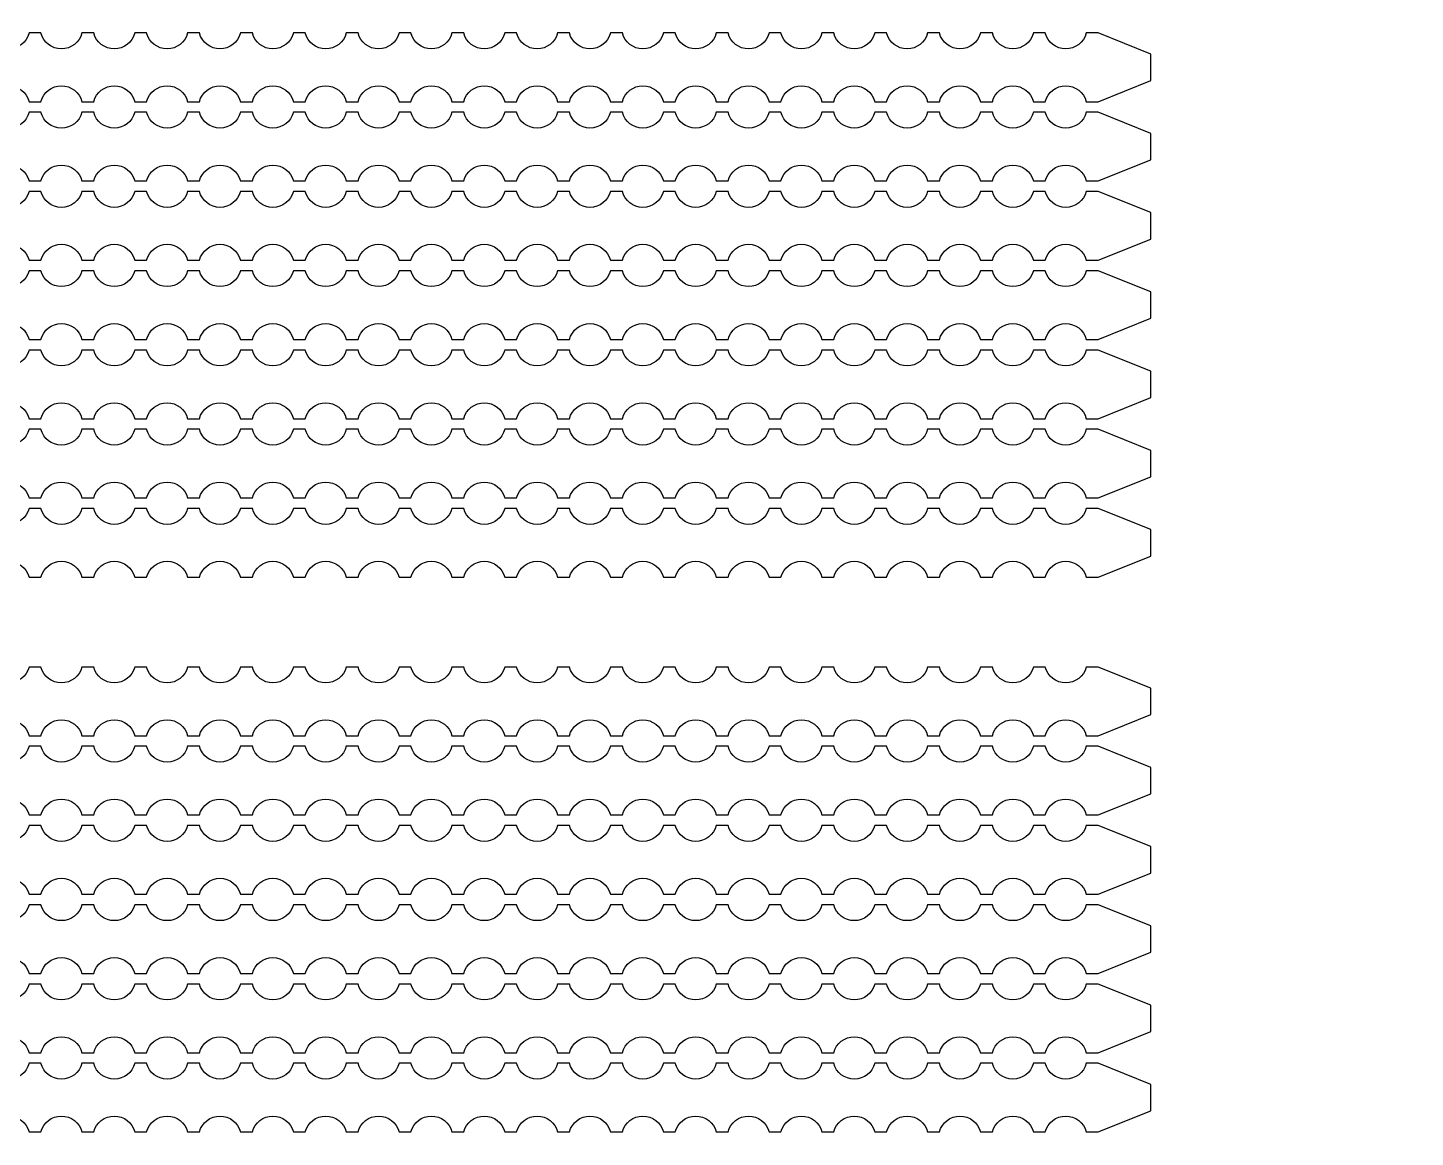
# Model space of a CAD drawing. Extents: x 4056 to 105656, y 4120 to 105720.
# Drawn here: x 69445 to 70758, y 49934 to 50984 of the extents above; entities that cross this region are included whole.
import ezdxf

# ---------------------------------------------------------------- set-up
doc = ezdxf.new("R2010")
doc.units = 13
doc.header["$MEASUREMENT"] = 0
doc.layers.add('Main Layer', color=7, linetype='Continuous', lineweight=0)

msp = doc.modelspace()

# ---------------------------------------------------------------- linework, layer by layer
for points in [[(69407.7, 50913.9, -0.774597), (69446.5, 50913.9), (69457.7, 50913.9, -0.774597), (69496.5, 50913.9), (69507.7, 50913.9, -0.774597), (69546.5, 50913.9), (69557.7, 50913.9, -0.774597), (69596.5, 50913.9), (69607.7, 50913.9, -0.774597), (69646.5, 50913.9), (69657.7, 50913.9, -0.774597), (69696.5, 50913.9), (69707.7, 50913.9, -0.774597), (69746.5, 50913.9), (69757.7, 50913.9, -0.774597), (69796.5, 50913.9), (69807.7, 50913.9, -0.774597), (69846.5, 50913.9), (69857.7, 50913.9, -0.774597), (69896.5, 50913.9), (69907.7, 50913.9, -0.774597), (69946.5, 50913.9), (69957.7, 50913.9, -0.774597), (69996.5, 50913.9), (70007.7, 50913.9, -0.774597), (70046.5, 50913.9), (70057.7, 50913.9, -0.774597), (70096.5, 50913.9), (70107.7, 50913.9, -0.774597), (70146.5, 50913.9), (70157.7, 50913.9, -0.774597), (70196.5, 50913.9), (70207.7, 50913.9, -0.774597), (70246.5, 50913.9), (70257.7, 50913.9, -0.774597), (70296.5, 50913.9), (70307.7, 50913.9, -0.774597), (70346.5, 50913.9), (70357.7, 50913.9, -0.774597), (70396.5, 50913.9), (70407.7, 50913.9, -0.774597), (70446.5, 50913.9), (70457.7, 50913.9), (70507.7, 50933.9), (70507.7, 50958.9), (70457.7, 50978.9), (70446.5, 50978.9, -0.774597), (70407.7, 50978.9), (70396.5, 50978.9, -0.774597), (70357.7, 50978.9), (70346.5, 50978.9, -0.774597), (70307.7, 50978.9), (70296.5, 50978.9, -0.774597), (70257.7, 50978.9), (70246.5, 50978.9, -0.774597), (70207.7, 50978.9), (70196.5, 50978.9, -0.774597), (70157.7, 50978.9), (70146.5, 50978.9, -0.774597), (70107.7, 50978.9), (70096.5, 50978.9, -0.774597), (70057.7, 50978.9), (70046.5, 50978.9, -0.774597), (70007.7, 50978.9), (69996.5, 50978.9, -0.774597), (69957.7, 50978.9), (69946.5, 50978.9, -0.774597), (69907.7, 50978.9), (69896.5, 50978.9, -0.774597), (69857.7, 50978.9), (69846.5, 50978.9, -0.774597), (69807.7, 50978.9), (69796.5, 50978.9, -0.774597), (69757.7, 50978.9), (69746.5, 50978.9, -0.774597), (69707.7, 50978.9), (69696.5, 50978.9, -0.774597), (69657.7, 50978.9), (69646.5, 50978.9, -0.774597), (69607.7, 50978.9), (69596.5, 50978.9, -0.774597), (69557.7, 50978.9), (69546.5, 50978.9, -0.774597), (69507.7, 50978.9), (69496.5, 50978.9, -0.774597), (69457.7, 50978.9), (69446.5, 50978.9, -0.774597), (69407.7, 50978.9)], [(69407.7, 50838.9, -0.774597), (69446.5, 50838.9), (69457.7, 50838.9, -0.774597), (69496.5, 50838.9), (69507.7, 50838.9, -0.774597), (69546.5, 50838.9), (69557.7, 50838.9, -0.774597), (69596.5, 50838.9), (69607.7, 50838.9, -0.774597), (69646.5, 50838.9), (69657.7, 50838.9, -0.774597), (69696.5, 50838.9), (69707.7, 50838.9, -0.774597), (69746.5, 50838.9), (69757.7, 50838.9, -0.774597), (69796.5, 50838.9), (69807.7, 50838.9, -0.774597), (69846.5, 50838.9), (69857.7, 50838.9, -0.774597), (69896.5, 50838.9), (69907.7, 50838.9, -0.774597), (69946.5, 50838.9), (69957.7, 50838.9, -0.774597), (69996.5, 50838.9), (70007.7, 50838.9, -0.774597), (70046.5, 50838.9), (70057.7, 50838.9, -0.774597), (70096.5, 50838.9), (70107.7, 50838.9, -0.774597), (70146.5, 50838.9), (70157.7, 50838.9, -0.774597), (70196.5, 50838.9), (70207.7, 50838.9, -0.774597), (70246.5, 50838.9), (70257.7, 50838.9, -0.774597), (70296.5, 50838.9), (70307.7, 50838.9, -0.774597), (70346.5, 50838.9), (70357.7, 50838.9, -0.774597), (70396.5, 50838.9), (70407.7, 50838.9, -0.774597), (70446.5, 50838.9), (70457.7, 50838.9), (70507.7, 50858.9), (70507.7, 50883.9), (70457.7, 50903.9), (70446.5, 50903.9, -0.774597), (70407.7, 50903.9), (70396.5, 50903.9, -0.774597), (70357.7, 50903.9), (70346.5, 50903.9, -0.774597), (70307.7, 50903.9), (70296.5, 50903.9, -0.774597), (70257.7, 50903.9), (70246.5, 50903.9, -0.774597), (70207.7, 50903.9), (70196.5, 50903.9, -0.774597), (70157.7, 50903.9), (70146.5, 50903.9, -0.774597), (70107.7, 50903.9), (70096.5, 50903.9, -0.774597), (70057.7, 50903.9), (70046.5, 50903.9, -0.774597), (70007.7, 50903.9), (69996.5, 50903.9, -0.774597), (69957.7, 50903.9), (69946.5, 50903.9, -0.774597), (69907.7, 50903.9), (69896.5, 50903.9, -0.774597), (69857.7, 50903.9), (69846.5, 50903.9, -0.774597), (69807.7, 50903.9), (69796.5, 50903.9, -0.774597), (69757.7, 50903.9), (69746.5, 50903.9, -0.774597), (69707.7, 50903.9), (69696.5, 50903.9, -0.774597), (69657.7, 50903.9), (69646.5, 50903.9, -0.774597), (69607.7, 50903.9), (69596.5, 50903.9, -0.774597), (69557.7, 50903.9), (69546.5, 50903.9, -0.774597), (69507.7, 50903.9), (69496.5, 50903.9, -0.774597), (69457.7, 50903.9), (69446.5, 50903.9, -0.774597), (69407.7, 50903.9)], [(69407.7, 50763.9, -0.774597), (69446.5, 50763.9), (69457.7, 50763.9, -0.774597), (69496.5, 50763.9), (69507.7, 50763.9, -0.774597), (69546.5, 50763.9), (69557.7, 50763.9, -0.774597), (69596.5, 50763.9), (69607.7, 50763.9, -0.774597), (69646.5, 50763.9), (69657.7, 50763.9, -0.774597), (69696.5, 50763.9), (69707.7, 50763.9, -0.774597), (69746.5, 50763.9), (69757.7, 50763.9, -0.774597), (69796.5, 50763.9), (69807.7, 50763.9, -0.774597), (69846.5, 50763.9), (69857.7, 50763.9, -0.774597), (69896.5, 50763.9), (69907.7, 50763.9, -0.774597), (69946.5, 50763.9), (69957.7, 50763.9, -0.774597), (69996.5, 50763.9), (70007.7, 50763.9, -0.774597), (70046.5, 50763.9), (70057.7, 50763.9, -0.774597), (70096.5, 50763.9), (70107.7, 50763.9, -0.774597), (70146.5, 50763.9), (70157.7, 50763.9, -0.774597), (70196.5, 50763.9), (70207.7, 50763.9, -0.774597), (70246.5, 50763.9), (70257.7, 50763.9, -0.774597), (70296.5, 50763.9), (70307.7, 50763.9, -0.774597), (70346.5, 50763.9), (70357.7, 50763.9, -0.774597), (70396.5, 50763.9), (70407.7, 50763.9, -0.774597), (70446.5, 50763.9), (70457.7, 50763.9), (70507.7, 50783.9), (70507.7, 50808.9), (70457.7, 50828.9), (70446.5, 50828.9, -0.774597), (70407.7, 50828.9), (70396.5, 50828.9, -0.774597), (70357.7, 50828.9), (70346.5, 50828.9, -0.774597), (70307.7, 50828.9), (70296.5, 50828.9, -0.774597), (70257.7, 50828.9), (70246.5, 50828.9, -0.774597), (70207.7, 50828.9), (70196.5, 50828.9, -0.774597), (70157.7, 50828.9), (70146.5, 50828.9, -0.774597), (70107.7, 50828.9), (70096.5, 50828.9, -0.774597), (70057.7, 50828.9), (70046.5, 50828.9, -0.774597), (70007.7, 50828.9), (69996.5, 50828.9, -0.774597), (69957.7, 50828.9), (69946.5, 50828.9, -0.774597), (69907.7, 50828.9), (69896.5, 50828.9, -0.774597), (69857.7, 50828.9), (69846.5, 50828.9, -0.774597), (69807.7, 50828.9), (69796.5, 50828.9, -0.774597), (69757.7, 50828.9), (69746.5, 50828.9, -0.774597), (69707.7, 50828.9), (69696.5, 50828.9, -0.774597), (69657.7, 50828.9), (69646.5, 50828.9, -0.774597), (69607.7, 50828.9), (69596.5, 50828.9, -0.774597), (69557.7, 50828.9), (69546.5, 50828.9, -0.774597), (69507.7, 50828.9), (69496.5, 50828.9, -0.774597), (69457.7, 50828.9), (69446.5, 50828.9, -0.774597), (69407.7, 50828.9)], [(69407.7, 50688.9, -0.774597), (69446.5, 50688.9), (69457.7, 50688.9, -0.774597), (69496.5, 50688.9), (69507.7, 50688.9, -0.774597), (69546.5, 50688.9), (69557.7, 50688.9, -0.774597), (69596.5, 50688.9), (69607.7, 50688.9, -0.774597), (69646.5, 50688.9), (69657.7, 50688.9, -0.774597), (69696.5, 50688.9), (69707.7, 50688.9, -0.774597), (69746.5, 50688.9), (69757.7, 50688.9, -0.774597), (69796.5, 50688.9), (69807.7, 50688.9, -0.774597), (69846.5, 50688.9), (69857.7, 50688.9, -0.774597), (69896.5, 50688.9), (69907.7, 50688.9, -0.774597), (69946.5, 50688.9), (69957.7, 50688.9, -0.774597), (69996.5, 50688.9), (70007.7, 50688.9, -0.774597), (70046.5, 50688.9), (70057.7, 50688.9, -0.774597), (70096.5, 50688.9), (70107.7, 50688.9, -0.774597), (70146.5, 50688.9), (70157.7, 50688.9, -0.774597), (70196.5, 50688.9), (70207.7, 50688.9, -0.774597), (70246.5, 50688.9), (70257.7, 50688.9, -0.774597), (70296.5, 50688.9), (70307.7, 50688.9, -0.774597), (70346.5, 50688.9), (70357.7, 50688.9, -0.774597), (70396.5, 50688.9), (70407.7, 50688.9, -0.774597), (70446.5, 50688.9), (70457.7, 50688.9), (70507.7, 50708.9), (70507.7, 50733.9), (70457.7, 50753.9), (70446.5, 50753.9, -0.774597), (70407.7, 50753.9), (70396.5, 50753.9, -0.774597), (70357.7, 50753.9), (70346.5, 50753.9, -0.774597), (70307.7, 50753.9), (70296.5, 50753.9, -0.774597), (70257.7, 50753.9), (70246.5, 50753.9, -0.774597), (70207.7, 50753.9), (70196.5, 50753.9, -0.774597), (70157.7, 50753.9), (70146.5, 50753.9, -0.774597), (70107.7, 50753.9), (70096.5, 50753.9, -0.774597), (70057.7, 50753.9), (70046.5, 50753.9, -0.774597), (70007.7, 50753.9), (69996.5, 50753.9, -0.774597), (69957.7, 50753.9), (69946.5, 50753.9, -0.774597), (69907.7, 50753.9), (69896.5, 50753.9, -0.774597), (69857.7, 50753.9), (69846.5, 50753.9, -0.774597), (69807.7, 50753.9), (69796.5, 50753.9, -0.774597), (69757.7, 50753.9), (69746.5, 50753.9, -0.774597), (69707.7, 50753.9), (69696.5, 50753.9, -0.774597), (69657.7, 50753.9), (69646.5, 50753.9, -0.774597), (69607.7, 50753.9), (69596.5, 50753.9, -0.774597), (69557.7, 50753.9), (69546.5, 50753.9, -0.774597), (69507.7, 50753.9), (69496.5, 50753.9, -0.774597), (69457.7, 50753.9), (69446.5, 50753.9, -0.774597), (69407.7, 50753.9)], [(69407.7, 50613.9, -0.774597), (69446.5, 50613.9), (69457.7, 50613.9, -0.774597), (69496.5, 50613.9), (69507.7, 50613.9, -0.774597), (69546.5, 50613.9), (69557.7, 50613.9, -0.774597), (69596.5, 50613.9), (69607.7, 50613.9, -0.774597), (69646.5, 50613.9), (69657.7, 50613.9, -0.774597), (69696.5, 50613.9), (69707.7, 50613.9, -0.774597), (69746.5, 50613.9), (69757.7, 50613.9, -0.774597), (69796.5, 50613.9), (69807.7, 50613.9, -0.774597), (69846.5, 50613.9), (69857.7, 50613.9, -0.774597), (69896.5, 50613.9), (69907.7, 50613.9, -0.774597), (69946.5, 50613.9), (69957.7, 50613.9, -0.774597), (69996.5, 50613.9), (70007.7, 50613.9, -0.774597), (70046.5, 50613.9), (70057.7, 50613.9, -0.774597), (70096.5, 50613.9), (70107.7, 50613.9, -0.774597), (70146.5, 50613.9), (70157.7, 50613.9, -0.774597), (70196.5, 50613.9), (70207.7, 50613.9, -0.774597), (70246.5, 50613.9), (70257.7, 50613.9, -0.774597), (70296.5, 50613.9), (70307.7, 50613.9, -0.774597), (70346.5, 50613.9), (70357.7, 50613.9, -0.774597), (70396.5, 50613.9), (70407.7, 50613.9, -0.774597), (70446.5, 50613.9), (70457.7, 50613.9), (70507.7, 50633.9), (70507.7, 50658.9), (70457.7, 50678.9), (70446.5, 50678.9, -0.774597), (70407.7, 50678.9), (70396.5, 50678.9, -0.774597), (70357.7, 50678.9), (70346.5, 50678.9, -0.774597), (70307.7, 50678.9), (70296.5, 50678.9, -0.774597), (70257.7, 50678.9), (70246.5, 50678.9, -0.774597), (70207.7, 50678.9), (70196.5, 50678.9, -0.774597), (70157.7, 50678.9), (70146.5, 50678.9, -0.774597), (70107.7, 50678.9), (70096.5, 50678.9, -0.774597), (70057.7, 50678.9), (70046.5, 50678.9, -0.774597), (70007.7, 50678.9), (69996.5, 50678.9, -0.774597), (69957.7, 50678.9), (69946.5, 50678.9, -0.774597), (69907.7, 50678.9), (69896.5, 50678.9, -0.774597), (69857.7, 50678.9), (69846.5, 50678.9, -0.774597), (69807.7, 50678.9), (69796.5, 50678.9, -0.774597), (69757.7, 50678.9), (69746.5, 50678.9, -0.774597), (69707.7, 50678.9), (69696.5, 50678.9, -0.774597), (69657.7, 50678.9), (69646.5, 50678.9, -0.774597), (69607.7, 50678.9), (69596.5, 50678.9, -0.774597), (69557.7, 50678.9), (69546.5, 50678.9, -0.774597), (69507.7, 50678.9), (69496.5, 50678.9, -0.774597), (69457.7, 50678.9), (69446.5, 50678.9, -0.774597), (69407.7, 50678.9)], [(69407.7, 50538.9, -0.774597), (69446.5, 50538.9), (69457.7, 50538.9, -0.774597), (69496.5, 50538.9), (69507.7, 50538.9, -0.774597), (69546.5, 50538.9), (69557.7, 50538.9, -0.774597), (69596.5, 50538.9), (69607.7, 50538.9, -0.774597), (69646.5, 50538.9), (69657.7, 50538.9, -0.774597), (69696.5, 50538.9), (69707.7, 50538.9, -0.774597), (69746.5, 50538.9), (69757.7, 50538.9, -0.774597), (69796.5, 50538.9), (69807.7, 50538.9, -0.774597), (69846.5, 50538.9), (69857.7, 50538.9, -0.774597), (69896.5, 50538.9), (69907.7, 50538.9, -0.774597), (69946.5, 50538.9), (69957.7, 50538.9, -0.774597), (69996.5, 50538.9), (70007.7, 50538.9, -0.774597), (70046.5, 50538.9), (70057.7, 50538.9, -0.774597), (70096.5, 50538.9), (70107.7, 50538.9, -0.774597), (70146.5, 50538.9), (70157.7, 50538.9, -0.774597), (70196.5, 50538.9), (70207.7, 50538.9, -0.774597), (70246.5, 50538.9), (70257.7, 50538.9, -0.774597), (70296.5, 50538.9), (70307.7, 50538.9, -0.774597), (70346.5, 50538.9), (70357.7, 50538.9, -0.774597), (70396.5, 50538.9), (70407.7, 50538.9, -0.774597), (70446.5, 50538.9), (70457.7, 50538.9), (70507.7, 50558.9), (70507.7, 50583.9), (70457.7, 50603.9), (70446.5, 50603.9, -0.774597), (70407.7, 50603.9), (70396.5, 50603.9, -0.774597), (70357.7, 50603.9), (70346.5, 50603.9, -0.774597), (70307.7, 50603.9), (70296.5, 50603.9, -0.774597), (70257.7, 50603.9), (70246.5, 50603.9, -0.774597), (70207.7, 50603.9), (70196.5, 50603.9, -0.774597), (70157.7, 50603.9), (70146.5, 50603.9, -0.774597), (70107.7, 50603.9), (70096.5, 50603.9, -0.774597), (70057.7, 50603.9), (70046.5, 50603.9, -0.774597), (70007.7, 50603.9), (69996.5, 50603.9, -0.774597), (69957.7, 50603.9), (69946.5, 50603.9, -0.774597), (69907.7, 50603.9), (69896.5, 50603.9, -0.774597), (69857.7, 50603.9), (69846.5, 50603.9, -0.774597), (69807.7, 50603.9), (69796.5, 50603.9, -0.774597), (69757.7, 50603.9), (69746.5, 50603.9, -0.774597), (69707.7, 50603.9), (69696.5, 50603.9, -0.774597), (69657.7, 50603.9), (69646.5, 50603.9, -0.774597), (69607.7, 50603.9), (69596.5, 50603.9, -0.774597), (69557.7, 50603.9), (69546.5, 50603.9, -0.774597), (69507.7, 50603.9), (69496.5, 50603.9, -0.774597), (69457.7, 50603.9), (69446.5, 50603.9, -0.774597), (69407.7, 50603.9)], [(69407.7, 50463.9, -0.774597), (69446.5, 50463.9), (69457.7, 50463.9, -0.774597), (69496.5, 50463.9), (69507.7, 50463.9, -0.774597), (69546.5, 50463.9), (69557.7, 50463.9, -0.774597), (69596.5, 50463.9), (69607.7, 50463.9, -0.774597), (69646.5, 50463.9), (69657.7, 50463.9, -0.774597), (69696.5, 50463.9), (69707.7, 50463.9, -0.774597), (69746.5, 50463.9), (69757.7, 50463.9, -0.774597), (69796.5, 50463.9), (69807.7, 50463.9, -0.774597), (69846.5, 50463.9), (69857.7, 50463.9, -0.774597), (69896.5, 50463.9), (69907.7, 50463.9, -0.774597), (69946.5, 50463.9), (69957.7, 50463.9, -0.774597), (69996.5, 50463.9), (70007.7, 50463.9, -0.774597), (70046.5, 50463.9), (70057.7, 50463.9, -0.774597), (70096.5, 50463.9), (70107.7, 50463.9, -0.774597), (70146.5, 50463.9), (70157.7, 50463.9, -0.774597), (70196.5, 50463.9), (70207.7, 50463.9, -0.774597), (70246.5, 50463.9), (70257.7, 50463.9, -0.774597), (70296.5, 50463.9), (70307.7, 50463.9, -0.774597), (70346.5, 50463.9), (70357.7, 50463.9, -0.774597), (70396.5, 50463.9), (70407.7, 50463.9, -0.774597), (70446.5, 50463.9), (70457.7, 50463.9), (70507.7, 50483.9), (70507.7, 50508.9), (70457.7, 50528.9), (70446.5, 50528.9, -0.774597), (70407.7, 50528.9), (70396.5, 50528.9, -0.774597), (70357.7, 50528.9), (70346.5, 50528.9, -0.774597), (70307.7, 50528.9), (70296.5, 50528.9, -0.774597), (70257.7, 50528.9), (70246.5, 50528.9, -0.774597), (70207.7, 50528.9), (70196.5, 50528.9, -0.774597), (70157.7, 50528.9), (70146.5, 50528.9, -0.774597), (70107.7, 50528.9), (70096.5, 50528.9, -0.774597), (70057.7, 50528.9), (70046.5, 50528.9, -0.774597), (70007.7, 50528.9), (69996.5, 50528.9, -0.774597), (69957.7, 50528.9), (69946.5, 50528.9, -0.774597), (69907.7, 50528.9), (69896.5, 50528.9, -0.774597), (69857.7, 50528.9), (69846.5, 50528.9, -0.774597), (69807.7, 50528.9), (69796.5, 50528.9, -0.774597), (69757.7, 50528.9), (69746.5, 50528.9, -0.774597), (69707.7, 50528.9), (69696.5, 50528.9, -0.774597), (69657.7, 50528.9), (69646.5, 50528.9, -0.774597), (69607.7, 50528.9), (69596.5, 50528.9, -0.774597), (69557.7, 50528.9), (69546.5, 50528.9, -0.774597), (69507.7, 50528.9), (69496.5, 50528.9, -0.774597), (69457.7, 50528.9), (69446.5, 50528.9, -0.774597), (69407.7, 50528.9)], [(69407.7, 50313.9, -0.774597), (69446.5, 50313.9), (69457.7, 50313.9, -0.774597), (69496.5, 50313.9), (69507.7, 50313.9, -0.774597), (69546.5, 50313.9), (69557.7, 50313.9, -0.774597), (69596.5, 50313.9), (69607.7, 50313.9, -0.774597), (69646.5, 50313.9), (69657.7, 50313.9, -0.774597), (69696.5, 50313.9), (69707.7, 50313.9, -0.774597), (69746.5, 50313.9), (69757.7, 50313.9, -0.774597), (69796.5, 50313.9), (69807.7, 50313.9, -0.774597), (69846.5, 50313.9), (69857.7, 50313.9, -0.774597), (69896.5, 50313.9), (69907.7, 50313.9, -0.774597), (69946.5, 50313.9), (69957.7, 50313.9, -0.774597), (69996.5, 50313.9), (70007.7, 50313.9, -0.774597), (70046.5, 50313.9), (70057.7, 50313.9, -0.774597), (70096.5, 50313.9), (70107.7, 50313.9, -0.774597), (70146.5, 50313.9), (70157.7, 50313.9, -0.774597), (70196.5, 50313.9), (70207.7, 50313.9, -0.774597), (70246.5, 50313.9), (70257.7, 50313.9, -0.774597), (70296.5, 50313.9), (70307.7, 50313.9, -0.774597), (70346.5, 50313.9), (70357.7, 50313.9, -0.774597), (70396.5, 50313.9), (70407.7, 50313.9, -0.774597), (70446.5, 50313.9), (70457.7, 50313.9), (70507.7, 50333.9), (70507.7, 50358.9), (70457.7, 50378.9), (70446.5, 50378.9, -0.774597), (70407.7, 50378.9), (70396.5, 50378.9, -0.774597), (70357.7, 50378.9), (70346.5, 50378.9, -0.774597), (70307.7, 50378.9), (70296.5, 50378.9, -0.774597), (70257.7, 50378.9), (70246.5, 50378.9, -0.774597), (70207.7, 50378.9), (70196.5, 50378.9, -0.774597), (70157.7, 50378.9), (70146.5, 50378.9, -0.774597), (70107.7, 50378.9), (70096.5, 50378.9, -0.774597), (70057.7, 50378.9), (70046.5, 50378.9, -0.774597), (70007.7, 50378.9), (69996.5, 50378.9, -0.774597), (69957.7, 50378.9), (69946.5, 50378.9, -0.774597), (69907.7, 50378.9), (69896.5, 50378.9, -0.774597), (69857.7, 50378.9), (69846.5, 50378.9, -0.774597), (69807.7, 50378.9), (69796.5, 50378.9, -0.774597), (69757.7, 50378.9), (69746.5, 50378.9, -0.774597), (69707.7, 50378.9), (69696.5, 50378.9, -0.774597), (69657.7, 50378.9), (69646.5, 50378.9, -0.774597), (69607.7, 50378.9), (69596.5, 50378.9, -0.774597), (69557.7, 50378.9), (69546.5, 50378.9, -0.774597), (69507.7, 50378.9), (69496.5, 50378.9, -0.774597), (69457.7, 50378.9), (69446.5, 50378.9, -0.774597), (69407.7, 50378.9)], [(69407.7, 50238.9, -0.774597), (69446.5, 50238.9), (69457.7, 50238.9, -0.774597), (69496.5, 50238.9), (69507.7, 50238.9, -0.774597), (69546.5, 50238.9), (69557.7, 50238.9, -0.774597), (69596.5, 50238.9), (69607.7, 50238.9, -0.774597), (69646.5, 50238.9), (69657.7, 50238.9, -0.774597), (69696.5, 50238.9), (69707.7, 50238.9, -0.774597), (69746.5, 50238.9), (69757.7, 50238.9, -0.774597), (69796.5, 50238.9), (69807.7, 50238.9, -0.774597), (69846.5, 50238.9), (69857.7, 50238.9, -0.774597), (69896.5, 50238.9), (69907.7, 50238.9, -0.774597), (69946.5, 50238.9), (69957.7, 50238.9, -0.774597), (69996.5, 50238.9), (70007.7, 50238.9, -0.774597), (70046.5, 50238.9), (70057.7, 50238.9, -0.774597), (70096.5, 50238.9), (70107.7, 50238.9, -0.774597), (70146.5, 50238.9), (70157.7, 50238.9, -0.774597), (70196.5, 50238.9), (70207.7, 50238.9, -0.774597), (70246.5, 50238.9), (70257.7, 50238.9, -0.774597), (70296.5, 50238.9), (70307.7, 50238.9, -0.774597), (70346.5, 50238.9), (70357.7, 50238.9, -0.774597), (70396.5, 50238.9), (70407.7, 50238.9, -0.774597), (70446.5, 50238.9), (70457.7, 50238.9), (70507.7, 50258.9), (70507.7, 50283.9), (70457.7, 50303.9), (70446.5, 50303.9, -0.774597), (70407.7, 50303.9), (70396.5, 50303.9, -0.774597), (70357.7, 50303.9), (70346.5, 50303.9, -0.774597), (70307.7, 50303.9), (70296.5, 50303.9, -0.774597), (70257.7, 50303.9), (70246.5, 50303.9, -0.774597), (70207.7, 50303.9), (70196.5, 50303.9, -0.774597), (70157.7, 50303.9), (70146.5, 50303.9, -0.774597), (70107.7, 50303.9), (70096.5, 50303.9, -0.774597), (70057.7, 50303.9), (70046.5, 50303.9, -0.774597), (70007.7, 50303.9), (69996.5, 50303.9, -0.774597), (69957.7, 50303.9), (69946.5, 50303.9, -0.774597), (69907.7, 50303.9), (69896.5, 50303.9, -0.774597), (69857.7, 50303.9), (69846.5, 50303.9, -0.774597), (69807.7, 50303.9), (69796.5, 50303.9, -0.774597), (69757.7, 50303.9), (69746.5, 50303.9, -0.774597), (69707.7, 50303.9), (69696.5, 50303.9, -0.774597), (69657.7, 50303.9), (69646.5, 50303.9, -0.774597), (69607.7, 50303.9), (69596.5, 50303.9, -0.774597), (69557.7, 50303.9), (69546.5, 50303.9, -0.774597), (69507.7, 50303.9), (69496.5, 50303.9, -0.774597), (69457.7, 50303.9), (69446.5, 50303.9, -0.774597), (69407.7, 50303.9)], [(69407.7, 50163.9, -0.774597), (69446.5, 50163.9), (69457.7, 50163.9, -0.774597), (69496.5, 50163.9), (69507.7, 50163.9, -0.774597), (69546.5, 50163.9), (69557.7, 50163.9, -0.774597), (69596.5, 50163.9), (69607.7, 50163.9, -0.774597), (69646.5, 50163.9), (69657.7, 50163.9, -0.774597), (69696.5, 50163.9), (69707.7, 50163.9, -0.774597), (69746.5, 50163.9), (69757.7, 50163.9, -0.774597), (69796.5, 50163.9), (69807.7, 50163.9, -0.774597), (69846.5, 50163.9), (69857.7, 50163.9, -0.774597), (69896.5, 50163.9), (69907.7, 50163.9, -0.774597), (69946.5, 50163.9), (69957.7, 50163.9, -0.774597), (69996.5, 50163.9), (70007.7, 50163.9, -0.774597), (70046.5, 50163.9), (70057.7, 50163.9, -0.774597), (70096.5, 50163.9), (70107.7, 50163.9, -0.774597), (70146.5, 50163.9), (70157.7, 50163.9, -0.774597), (70196.5, 50163.9), (70207.7, 50163.9, -0.774597), (70246.5, 50163.9), (70257.7, 50163.9, -0.774597), (70296.5, 50163.9), (70307.7, 50163.9, -0.774597), (70346.5, 50163.9), (70357.7, 50163.9, -0.774597), (70396.5, 50163.9), (70407.7, 50163.9, -0.774597), (70446.5, 50163.9), (70457.7, 50163.9), (70507.7, 50183.9), (70507.7, 50208.9), (70457.7, 50228.9), (70446.5, 50228.9, -0.774597), (70407.7, 50228.9), (70396.5, 50228.9, -0.774597), (70357.7, 50228.9), (70346.5, 50228.9, -0.774597), (70307.7, 50228.9), (70296.5, 50228.9, -0.774597), (70257.7, 50228.9), (70246.5, 50228.9, -0.774597), (70207.7, 50228.9), (70196.5, 50228.9, -0.774597), (70157.7, 50228.9), (70146.5, 50228.9, -0.774597), (70107.7, 50228.9), (70096.5, 50228.9, -0.774597), (70057.7, 50228.9), (70046.5, 50228.9, -0.774597), (70007.7, 50228.9), (69996.5, 50228.9, -0.774597), (69957.7, 50228.9), (69946.5, 50228.9, -0.774597), (69907.7, 50228.9), (69896.5, 50228.9, -0.774597), (69857.7, 50228.9), (69846.5, 50228.9, -0.774597), (69807.7, 50228.9), (69796.5, 50228.9, -0.774597), (69757.7, 50228.9), (69746.5, 50228.9, -0.774597), (69707.7, 50228.9), (69696.5, 50228.9, -0.774597), (69657.7, 50228.9), (69646.5, 50228.9, -0.774597), (69607.7, 50228.9), (69596.5, 50228.9, -0.774597), (69557.7, 50228.9), (69546.5, 50228.9, -0.774597), (69507.7, 50228.9), (69496.5, 50228.9, -0.774597), (69457.7, 50228.9), (69446.5, 50228.9, -0.774597), (69407.7, 50228.9)], [(69407.7, 50088.9, -0.774597), (69446.5, 50088.9), (69457.7, 50088.9, -0.774597), (69496.5, 50088.9), (69507.7, 50088.9, -0.774597), (69546.5, 50088.9), (69557.7, 50088.9, -0.774597), (69596.5, 50088.9), (69607.7, 50088.9, -0.774597), (69646.5, 50088.9), (69657.7, 50088.9, -0.774597), (69696.5, 50088.9), (69707.7, 50088.9, -0.774597), (69746.5, 50088.9), (69757.7, 50088.9, -0.774597), (69796.5, 50088.9), (69807.7, 50088.9, -0.774597), (69846.5, 50088.9), (69857.7, 50088.9, -0.774597), (69896.5, 50088.9), (69907.7, 50088.9, -0.774597), (69946.5, 50088.9), (69957.7, 50088.9, -0.774597), (69996.5, 50088.9), (70007.7, 50088.9, -0.774597), (70046.5, 50088.9), (70057.7, 50088.9, -0.774597), (70096.5, 50088.9), (70107.7, 50088.9, -0.774597), (70146.5, 50088.9), (70157.7, 50088.9, -0.774597), (70196.5, 50088.9), (70207.7, 50088.9, -0.774597), (70246.5, 50088.9), (70257.7, 50088.9, -0.774597), (70296.5, 50088.9), (70307.7, 50088.9, -0.774597), (70346.5, 50088.9), (70357.7, 50088.9, -0.774597), (70396.5, 50088.9), (70407.7, 50088.9, -0.774597), (70446.5, 50088.9), (70457.7, 50088.9), (70507.7, 50108.9), (70507.7, 50133.9), (70457.7, 50153.9), (70446.5, 50153.9, -0.774597), (70407.7, 50153.9), (70396.5, 50153.9, -0.774597), (70357.7, 50153.9), (70346.5, 50153.9, -0.774597), (70307.7, 50153.9), (70296.5, 50153.9, -0.774597), (70257.7, 50153.9), (70246.5, 50153.9, -0.774597), (70207.7, 50153.9), (70196.5, 50153.9, -0.774597), (70157.7, 50153.9), (70146.5, 50153.9, -0.774597), (70107.7, 50153.9), (70096.5, 50153.9, -0.774597), (70057.7, 50153.9), (70046.5, 50153.9, -0.774597), (70007.7, 50153.9), (69996.5, 50153.9, -0.774597), (69957.7, 50153.9), (69946.5, 50153.9, -0.774597), (69907.7, 50153.9), (69896.5, 50153.9, -0.774597), (69857.7, 50153.9), (69846.5, 50153.9, -0.774597), (69807.7, 50153.9), (69796.5, 50153.9, -0.774597), (69757.7, 50153.9), (69746.5, 50153.9, -0.774597), (69707.7, 50153.9), (69696.5, 50153.9, -0.774597), (69657.7, 50153.9), (69646.5, 50153.9, -0.774597), (69607.7, 50153.9), (69596.5, 50153.9, -0.774597), (69557.7, 50153.9), (69546.5, 50153.9, -0.774597), (69507.7, 50153.9), (69496.5, 50153.9, -0.774597), (69457.7, 50153.9), (69446.5, 50153.9, -0.774597), (69407.7, 50153.9)], [(69407.7, 50013.9, -0.774597), (69446.5, 50013.9), (69457.7, 50013.9, -0.774597), (69496.5, 50013.9), (69507.7, 50013.9, -0.774597), (69546.5, 50013.9), (69557.7, 50013.9, -0.774597), (69596.5, 50013.9), (69607.7, 50013.9, -0.774597), (69646.5, 50013.9), (69657.7, 50013.9, -0.774597), (69696.5, 50013.9), (69707.7, 50013.9, -0.774597), (69746.5, 50013.9), (69757.7, 50013.9, -0.774597), (69796.5, 50013.9), (69807.7, 50013.9, -0.774597), (69846.5, 50013.9), (69857.7, 50013.9, -0.774597), (69896.5, 50013.9), (69907.7, 50013.9, -0.774597), (69946.5, 50013.9), (69957.7, 50013.9, -0.774597), (69996.5, 50013.9), (70007.7, 50013.9, -0.774597), (70046.5, 50013.9), (70057.7, 50013.9, -0.774597), (70096.5, 50013.9), (70107.7, 50013.9, -0.774597), (70146.5, 50013.9), (70157.7, 50013.9, -0.774597), (70196.5, 50013.9), (70207.7, 50013.9, -0.774597), (70246.5, 50013.9), (70257.7, 50013.9, -0.774597), (70296.5, 50013.9), (70307.7, 50013.9, -0.774597), (70346.5, 50013.9), (70357.7, 50013.9, -0.774597), (70396.5, 50013.9), (70407.7, 50013.9, -0.774597), (70446.5, 50013.9), (70457.7, 50013.9), (70507.7, 50033.9), (70507.7, 50058.9), (70457.7, 50078.9), (70446.5, 50078.9, -0.774597), (70407.7, 50078.9), (70396.5, 50078.9, -0.774597), (70357.7, 50078.9), (70346.5, 50078.9, -0.774597), (70307.7, 50078.9), (70296.5, 50078.9, -0.774597), (70257.7, 50078.9), (70246.5, 50078.9, -0.774597), (70207.7, 50078.9), (70196.5, 50078.9, -0.774597), (70157.7, 50078.9), (70146.5, 50078.9, -0.774597), (70107.7, 50078.9), (70096.5, 50078.9, -0.774597), (70057.7, 50078.9), (70046.5, 50078.9, -0.774597), (70007.7, 50078.9), (69996.5, 50078.9, -0.774597), (69957.7, 50078.9), (69946.5, 50078.9, -0.774597), (69907.7, 50078.9), (69896.5, 50078.9, -0.774597), (69857.7, 50078.9), (69846.5, 50078.9, -0.774597), (69807.7, 50078.9), (69796.5, 50078.9, -0.774597), (69757.7, 50078.9), (69746.5, 50078.9, -0.774597), (69707.7, 50078.9), (69696.5, 50078.9, -0.774597), (69657.7, 50078.9), (69646.5, 50078.9, -0.774597), (69607.7, 50078.9), (69596.5, 50078.9, -0.774597), (69557.7, 50078.9), (69546.5, 50078.9, -0.774597), (69507.7, 50078.9), (69496.5, 50078.9, -0.774597), (69457.7, 50078.9), (69446.5, 50078.9, -0.774597), (69407.7, 50078.9)], [(69407.7, 49938.9, -0.774597), (69446.5, 49938.9), (69457.7, 49938.9, -0.774597), (69496.5, 49938.9), (69507.7, 49938.9, -0.774597), (69546.5, 49938.9), (69557.7, 49938.9, -0.774597), (69596.5, 49938.9), (69607.7, 49938.9, -0.774597), (69646.5, 49938.9), (69657.7, 49938.9, -0.774597), (69696.5, 49938.9), (69707.7, 49938.9, -0.774597), (69746.5, 49938.9), (69757.7, 49938.9, -0.774597), (69796.5, 49938.9), (69807.7, 49938.9, -0.774597), (69846.5, 49938.9), (69857.7, 49938.9, -0.774597), (69896.5, 49938.9), (69907.7, 49938.9, -0.774597), (69946.5, 49938.9), (69957.7, 49938.9, -0.774597), (69996.5, 49938.9), (70007.7, 49938.9, -0.774597), (70046.5, 49938.9), (70057.7, 49938.9, -0.774597), (70096.5, 49938.9), (70107.7, 49938.9, -0.774597), (70146.5, 49938.9), (70157.7, 49938.9, -0.774597), (70196.5, 49938.9), (70207.7, 49938.9, -0.774597), (70246.5, 49938.9), (70257.7, 49938.9, -0.774597), (70296.5, 49938.9), (70307.7, 49938.9, -0.774597), (70346.5, 49938.9), (70357.7, 49938.9, -0.774597), (70396.5, 49938.9), (70407.7, 49938.9, -0.774597), (70446.5, 49938.9), (70457.7, 49938.9), (70507.7, 49958.9), (70507.7, 49983.9), (70457.7, 50003.9), (70446.5, 50003.9, -0.774597), (70407.7, 50003.9), (70396.5, 50003.9, -0.774597), (70357.7, 50003.9), (70346.5, 50003.9, -0.774597), (70307.7, 50003.9), (70296.5, 50003.9, -0.774597), (70257.7, 50003.9), (70246.5, 50003.9, -0.774597), (70207.7, 50003.9), (70196.5, 50003.9, -0.774597), (70157.7, 50003.9), (70146.5, 50003.9, -0.774597), (70107.7, 50003.9), (70096.5, 50003.9, -0.774597), (70057.7, 50003.9), (70046.5, 50003.9, -0.774597), (70007.7, 50003.9), (69996.5, 50003.9, -0.774597), (69957.7, 50003.9), (69946.5, 50003.9, -0.774597), (69907.7, 50003.9), (69896.5, 50003.9, -0.774597), (69857.7, 50003.9), (69846.5, 50003.9, -0.774597), (69807.7, 50003.9), (69796.5, 50003.9, -0.774597), (69757.7, 50003.9), (69746.5, 50003.9, -0.774597), (69707.7, 50003.9), (69696.5, 50003.9, -0.774597), (69657.7, 50003.9), (69646.5, 50003.9, -0.774597), (69607.7, 50003.9), (69596.5, 50003.9, -0.774597), (69557.7, 50003.9), (69546.5, 50003.9, -0.774597), (69507.7, 50003.9), (69496.5, 50003.9, -0.774597), (69457.7, 50003.9), (69446.5, 50003.9, -0.774597), (69407.7, 50003.9)]]:
    msp.add_lwpolyline(points, format="xyb")
at = {"layer": 'Main Layer'}
msp.add_circle((54856, 54920.5), 50800, dxfattribs=at)

doc.saveas('drawing.dxf')
